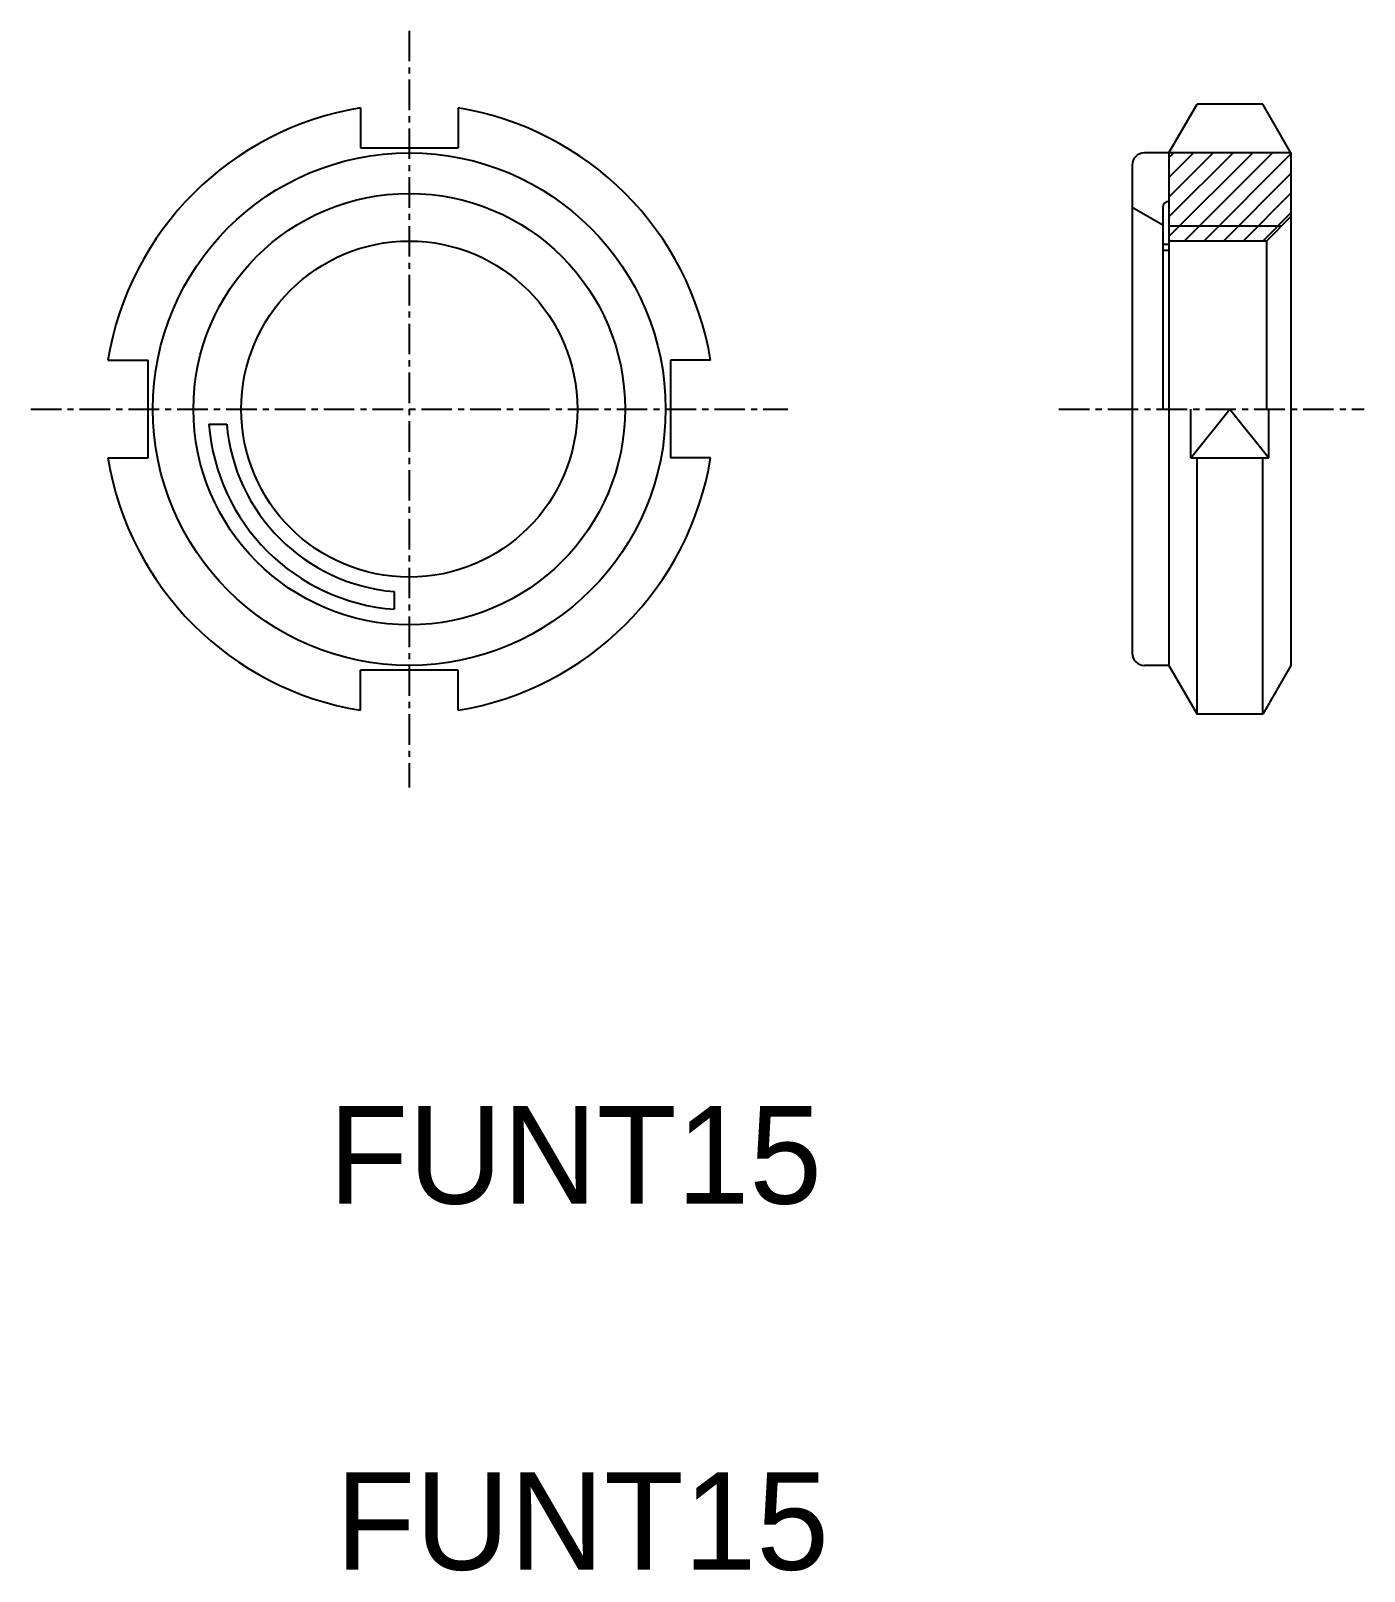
# Model space of a CAD drawing. Extents: x 78.8 to 133.4, y 94.2 to 157.3.
import ezdxf

# ---------------------------------------------------------------- set-up
doc = ezdxf.new("R2010")
doc.units = 0
doc.linetypes.add('CENTER', pattern=[2, 1.25, -0.25, 0.25, -0.25])
doc.layers.get('0').update_dxf_attribs({"linetype": 'CONTINUOUS'})
doc.layers.add('CENTER', color=1, linetype='CENTER')
doc.layers.add('HATCH', color=3, linetype='CONTINUOUS')

msp = doc.modelspace()

# ---------------------------------------------------------------- linework, layer by layer
at = {"color": 7, "linetype": 'CONTINUOUS'}
for p, q in [((92.293, 154.111), (92.293, 152.472)), ((96.293, 154.111), (96.293, 152.472)), ((125.402, 152.272), (126.557, 154.272)), ((129.248, 154.272), (126.557, 154.272)), ((130.402, 152.272), (129.248, 154.272)), ((92.293, 152.472), (96.293, 152.472)), ((125.402, 152.272), (124.402, 152.272)), ((130.402, 152.272), (125.402, 152.272)), ((125.402, 152.272), (125.402, 131.272)), ((130.402, 152.272), (130.402, 131.272)), ((123.902, 151.772), (123.902, 131.772)), ((125.152, 149.313), (123.902, 150.034)), ((125.152, 150.034), (125.152, 141.772)), ((129.402, 148.659), (130.402, 149.659)), ((125.402, 148.52), (125.152, 148.52)), ((129.402, 148.659), (125.402, 148.659)), ((129.402, 148.659), (129.402, 141.772)), ((125.402, 148.27), (125.152, 148.27)), ((81.954, 143.772), (83.593, 143.772)), ((83.593, 139.772), (83.593, 143.772)), ((106.632, 143.772), (104.993, 143.772)), ((104.993, 143.772), (104.993, 139.772)), ((126.307, 139.772), (126.307, 141.772)), ((126.307, 139.772), (127.902, 141.772)), ((127.902, 141.772), (129.498, 139.772)), ((129.498, 139.772), (129.498, 141.772)), ((81.954, 139.772), (83.593, 139.772)), ((106.632, 139.772), (104.993, 139.772)), ((126.307, 139.772), (129.498, 139.772)), ((126.557, 129.272), (126.557, 139.772)), ((129.248, 129.272), (129.248, 139.772)), ((96.293, 131.072), (92.293, 131.072)), ((92.293, 129.434), (92.293, 131.072)), ((96.293, 129.434), (96.293, 131.072)), ((125.402, 131.272), (124.402, 131.272)), ((125.402, 131.272), (126.557, 129.272)), ((130.402, 131.272), (129.248, 129.272)), ((129.248, 129.272), (126.557, 129.272))]:
    msp.add_line(p, q, dxfattribs=at)
at = {"color": 3}
for p, q in [((130.016, 149.272), (125.402, 149.272)), ((86.09, 141.159), (86.818, 141.159)), ((93.68, 134.298), (93.68, 133.57))]:
    msp.add_line(p, q, dxfattribs=at)
at = {"color": 7, "linetype": 'CONTINUOUS'}
for radius in [10.5, 8.839, 6.886]:
    msp.add_circle((94.293, 141.772), radius, dxfattribs=at)
for centre, radius, start, end in [((94.293, 141.772), 12.5, 99.2069, 170.7931), ((94.293, 141.772), 12.5, 9.2069, 80.7931), ((124.402, 151.772), 0.5, 90, 180), ((125.402, 150.034), 0.25, 90, 180), ((94.293, 141.772), 12.5, 189.2069, 260.7931), ((94.293, 141.772), 12.5, 279.2069, 350.7931), ((124.402, 131.772), 0.5, 180, 270)]:
    msp.add_arc(centre, radius, start, end, dxfattribs=at)
at = {"color": 3}
for radius, start, end in [(8.226, 184.27727, 265.72273), (7.5, 184.69204, 265.30796)]:
    msp.add_arc((94.293, 141.772), radius, start, end, dxfattribs=at)
at = {"layer": 'CENTER', "color": 1, "linetype": 'CENTER'}
for p, q in [((94.293, 157.272), (94.293, 126.272)), ((78.793, 141.772), (109.793, 141.772)), ((120.902, 141.772), (133.402, 141.772))]:
    msp.add_line(p, q, dxfattribs=at)
at = {"layer": 'HATCH'}
for p, q in [((125.402, 148.839), (128.836, 152.272)), ((125.402, 149.645), (128.03, 152.272)), ((125.402, 150.451), (127.224, 152.272)), ((125.402, 152.063), (125.612, 152.272)), ((125.402, 151.257), (126.418, 152.272)), ((126.029, 148.659), (129.642, 152.272)), ((126.835, 148.659), (130.402, 152.226)), ((127.641, 148.659), (130.402, 151.42)), ((128.447, 148.659), (130.402, 150.614)), ((129.253, 148.659), (130.402, 149.808))]:
    msp.add_line(p, q, dxfattribs=at)

# ---------------------------------------------------------------- texts
for p in [(90.984, 109.216), (91.273, 94.216)]:
    msp.add_text('FUNT15', height=4).set_placement(p)

doc.saveas('drawing.dxf')
